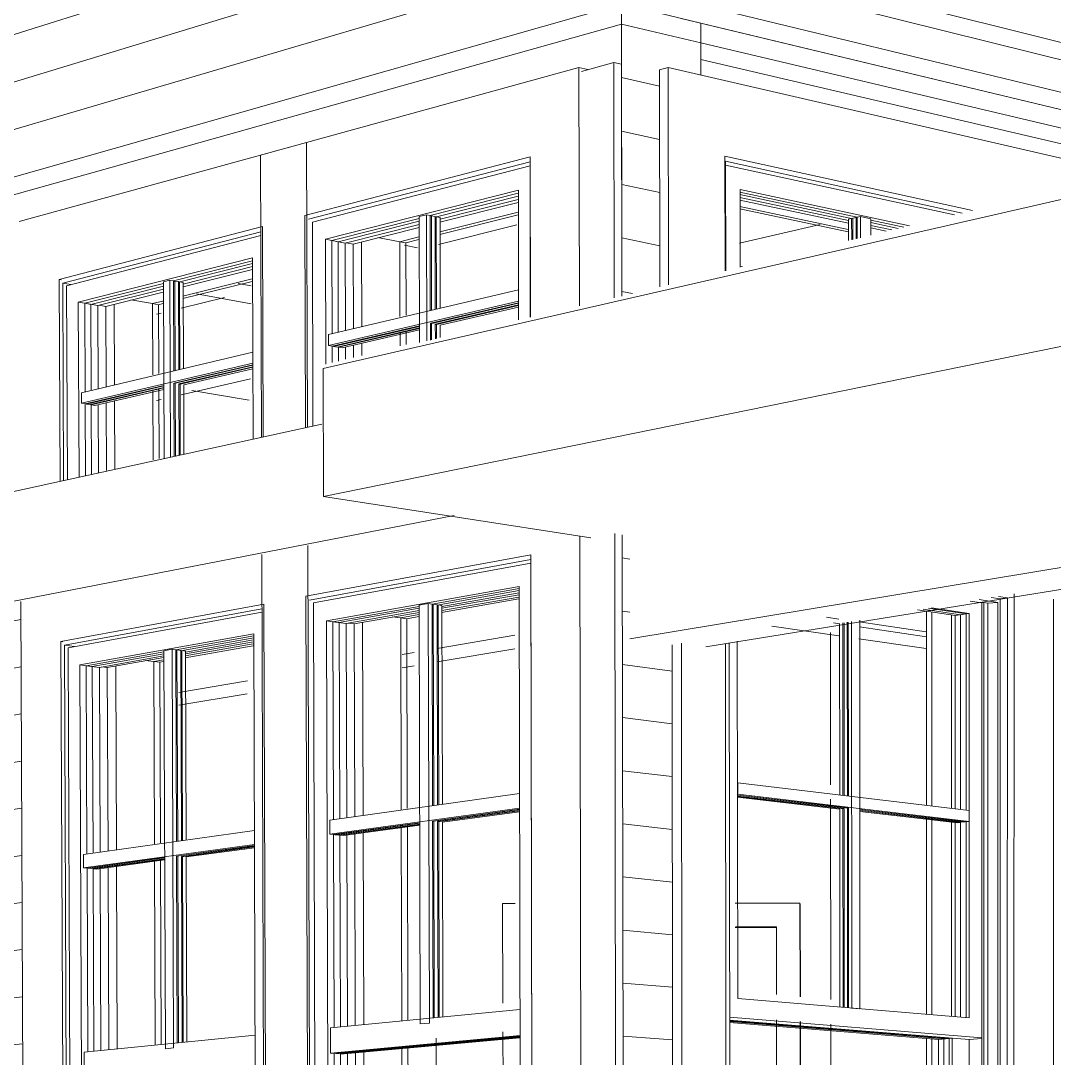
# Model space of a CAD drawing. Header units: inches. Extents: x 490.8 to 498.2, y -67.1 to -6.9.
# Drawn here: x 494.4896 to 494.7023, y -56.0847 to -55.8712 of the extents above; entities that cross this region are included whole.
import ezdxf

# ---------------------------------------------------------------- set-up
doc = ezdxf.new("R2010")
doc.units = ezdxf.units.IN
doc.header["$MEASUREMENT"] = 0
for name, color, linetype, lineweight in [('A-DOOR', 31, 'Continuous', 13), ('A-DOOR-FRAM', 31, 'Continuous', 9), ('A-GLAZ', 151, 'Continuous', 13), ('A-PART', 2, 'Continuous', 9), ('A-ROOF', 132, 'Continuous', 13), ('A-WALL', 113, 'Continuous', 13), ('A-WALL-PATT', 111, 'Continuous', 13), ('I-WALL', 2, 'Continuous', 13), ('Q-CASE', 31, 'Continuous', 9)]:
    doc.layers.add(name, color=color, linetype=linetype, lineweight=lineweight)

# ---------------------------------------------------------------- blocks, each defined once
blk = doc.blocks.new('FP_45-Back Patio1')
at = {"layer": 'A-WALL-PATT', "lineweight": 9}
for p, q in [((64.3387, -55.93788), (64.57382, -55.87186)), ((64.33924, -56.01556), (64.45017, -55.9944)), ((64.3393, -56.02417), (64.45022, -56.00413)), ((64.33936, -56.03278), (64.45026, -56.01385)), ((64.33942, -56.04139), (64.4503, -56.02356)), ((64.33948, -56.04999), (64.45035, -56.03327)), ((64.33954, -56.05859), (64.45039, -56.04298)), ((64.3396, -56.06719), (64.45043, -56.05268)), ((64.33966, -56.07578), (64.45047, -56.06238)), ((64.33972, -56.08437), (64.45052, -56.07207)), ((64.33978, -56.09296), (64.45056, -56.08176))]:
    blk.add_line(p, q, dxfattribs=at)
blk = doc.blocks.new('FP_46-Back Patio1')
at = {"layer": 'A-WALL-PATT', "lineweight": 9}
for p, q in [((64.57382, -55.87186), (64.59016, -55.87573)), ((64.57384, -55.88287), (64.58168, -55.88466)), ((64.57386, -55.89388), (64.58169, -55.89561)), ((64.57388, -55.90489), (64.58171, -55.90654)), ((64.57389, -55.91588), (64.58172, -55.91747)), ((64.57391, -55.92688), (64.57609, -55.9273)), ((64.57399, -55.98175), (64.57554, -55.98199)), ((64.57401, -55.99271), (64.57556, -55.99294)), ((64.57403, -56.00367), (64.58426, -56.00505)), ((64.57405, -56.01461), (64.58427, -56.01591)), ((64.57406, -56.02556), (64.58429, -56.02677)), ((64.57408, -56.03649), (64.5843, -56.03762)), ((64.5741, -56.04742), (64.58431, -56.04847)), ((64.57411, -56.05835), (64.58433, -56.05931)), ((64.57413, -56.06927), (64.58434, -56.07014)), ((64.57415, -56.08019), (64.58436, -56.08097)), ((64.57417, -56.0911), (64.58437, -56.09179)), ((64.57418, -56.102), (64.58439, -56.10261)), ((64.5742, -56.1129), (64.5844, -56.11343)), ((64.57422, -56.12379), (64.58441, -56.12423)), ((64.57423, -56.13468), (64.58443, -56.13504)), ((64.57425, -56.14556), (64.58444, -56.14583)), ((64.57427, -56.15644), (64.58446, -56.15662))]:
    blk.add_line(p, q, dxfattribs=at)
blk = doc.blocks.new('FP_47-Back Patio1')
at = {"layer": 'A-WALL-PATT', "lineweight": 9}
for p, q in [((64.33869, -55.90862), (64.57377, -55.83465)), ((64.33875, -55.91728), (64.57378, -55.84568)), ((64.33862, -55.92599), (64.5738, -55.85671)), ((64.33868, -55.93464), (64.57382, -55.86773))]:
    blk.add_line(p, q, dxfattribs=at)
blk = doc.blocks.new('FP_49-Back Patio1')
at = {"layer": 'A-WALL-PATT', "lineweight": 9}
blk.add_line((64.59016, -55.87573), (64.69032, -55.89943), dxfattribs=at)
blk = doc.blocks.new('FP_50-Back Patio1')
at = {"layer": 'A-WALL-PATT', "lineweight": 9}
for p, q in [((64.5861, -55.85976), (64.71834, -55.8926)), ((64.58611, -55.87068), (64.69809, -55.89754))]:
    blk.add_line(p, q, dxfattribs=at)
blk = doc.blocks.new('FP_52-Back Patio1')
at = {"layer": 'A-PART'}
for p, q in [((64.57483, -55.85318), (64.72514, -55.89094)), ((64.57485, -55.86419), (64.70513, -55.89582))]:
    blk.add_line(p, q, dxfattribs=at)
blk = doc.blocks.new('FP_53-Back Patio1')
at = {"layer": 'A-PART'}
blk.add_line((64.59017, -55.87913), (64.68376, -55.90103), dxfattribs=at)

msp = doc.modelspace()

# ---------------------------------------------------------------- linework, layer by layer
at = {"layer": 'A-DOOR', "lineweight": 9}
msp.add_line((494.64517, -56.05784), (494.63668, -56.05785), dxfattribs=at)
at = {"layer": 'A-DOOR-FRAM'}
for p, q in [((494.59135, -56.0529), (494.58879, -56.05291)), ((494.58879, -56.05291), (494.58883, -56.07342)), ((494.65, -56.05281), (494.63668, -56.05283)), ((494.65001, -56.07207), (494.65, -56.05281)), ((494.65, -56.05281), (494.65006, -56.05298)), ((494.65006, -56.05298), (494.65008, -56.07207)), ((494.65006, -56.05298), (494.65008, -56.07207)), ((494.63669, -56.05769), (494.64517, -56.05767)), ((494.64517, -56.05767), (494.64518, -56.07165)), ((494.64517, -56.05784), (494.63668, -56.05785)), ((494.64518, -56.0768), (494.64524, -56.15008)), ((494.65007, -56.14995), (494.65001, -56.0772)), ((494.65008, -56.0772), (494.65013, -56.14995)), ((494.65008, -56.0772), (494.65013, -56.14995)), ((494.58885, -56.07932), (494.58895, -56.12673))]:
    msp.add_line(p, q, dxfattribs=at)
at = {"layer": 'A-GLAZ', "lineweight": 9}
for p, q in [((494.6045, -55.88079), (494.53894, -55.89881)), ((494.6045, -55.88079), (494.60634, -55.88121)), ((494.60459, -55.92987), (494.6045, -55.88079)), ((494.62109, -55.88124), (494.62289, -55.88076)), ((494.70428, -55.8996), (494.62289, -55.88076)), ((494.62289, -55.88076), (494.62295, -55.92551)), ((494.54842, -55.89621), (494.48925, -55.91247)), ((494.5486, -55.95485), (494.54842, -55.89621)), ((494.53894, -55.89881), (494.53913, -55.95691)), ((494.54806, -55.91125), (494.59444, -55.89917)), ((494.59444, -55.89917), (494.5945, -55.93219)), ((494.63458, -55.92267), (494.63455, -55.89907)), ((494.63455, -55.89907), (494.68551, -55.91025)), ((494.54883, -55.91204), (494.59442, -55.90021)), ((494.59442, -55.90102), (494.54962, -55.91261)), ((494.59442, -55.90021), (494.59448, -55.93219)), ((494.63471, -55.92263), (494.63469, -55.9001)), ((494.63469, -55.9001), (494.6834, -55.91075)), ((494.68179, -55.91114), (494.63469, -55.90087)), ((494.5523, -55.91615), (494.59202, -55.90604)), ((494.59202, -55.90604), (494.59207, -55.93273)), ((494.63767, -55.9219), (494.63766, -55.90591)), ((494.63766, -55.90591), (494.67254, -55.9134)), ((494.59201, -55.90666), (494.57385, -55.91127)), ((494.59201, -55.90666), (494.57385, -55.91127)), ((494.57385, -55.91127), (494.59201, -55.90666)), ((494.57488, -55.91159), (494.59201, -55.90725)), ((494.592, -55.90793), (494.5759, -55.912)), ((494.66176, -55.91161), (494.63765, -55.90645)), ((494.66176, -55.91161), (494.63765, -55.90645)), ((494.63765, -55.90645), (494.66176, -55.91161)), ((494.63765, -55.90696), (494.66086, -55.91193)), ((494.65996, -55.91231), (494.63765, -55.90756)), ((494.65996, -55.91283), (494.63765, -55.90808)), ((494.592, -55.90858), (494.57589, -55.91264)), ((494.65995, -55.91411), (494.63763, -55.90938)), ((494.63763, -55.90938), (494.65995, -55.91411)), ((494.65995, -55.9146), (494.63763, -55.90988)), ((494.5482, -55.95493), (494.54806, -55.91125)), ((494.57162, -55.91184), (494.55363, -55.91641)), ((494.57162, -55.91184), (494.55363, -55.91641)), ((494.55363, -55.91641), (494.57162, -55.91184)), ((494.55491, -55.91665), (494.57162, -55.91242)), ((494.59196, -55.91055), (494.57584, -55.91459)), ((494.57584, -55.91459), (494.59196, -55.91055)), ((494.59195, -55.91112), (494.57584, -55.91515)), ((494.67136, -55.91367), (494.66459, -55.91222)), ((494.67136, -55.91367), (494.66459, -55.91222)), ((494.66459, -55.91222), (494.67136, -55.91367)), ((494.49752, -55.92441), (494.53938, -55.91351)), ((494.49825, -55.92516), (494.53899, -55.91459)), ((494.53938, -55.91351), (494.53952, -55.95682)), ((494.54962, -55.91261), (494.54974, -55.95458)), ((494.57161, -55.91309), (494.55638, -55.91694)), ((494.5716, -55.91372), (494.55801, -55.91715)), ((494.66894, -55.91423), (494.66458, -55.9133)), ((494.66777, -55.91449), (494.66458, -55.91381)), ((494.66459, -55.91272), (494.67023, -55.91393)), ((494.53899, -55.91536), (494.49901, -55.9257)), ((494.55237, -55.94185), (494.5523, -55.91615)), ((494.55363, -55.91641), (494.5523, -55.91615)), ((494.55363, -55.91641), (494.55369, -55.93556)), ((494.55491, -55.91665), (494.55363, -55.91641)), ((494.55363, -55.91641), (494.55369, -55.93556)), ((494.55369, -55.93556), (494.55363, -55.91641)), ((494.55363, -55.91641), (494.55638, -55.91694)), ((494.55496, -55.93524), (494.55491, -55.91665)), ((494.55973, -55.91669), (494.55978, -55.93403)), ((494.56311, -55.91577), (494.56761, -55.91665)), ((494.57156, -55.91566), (494.56761, -55.91665)), ((494.56761, -55.91665), (494.57156, -55.91566)), ((494.56761, -55.91665), (494.56765, -55.93205)), ((494.56765, -55.93205), (494.56761, -55.91665)), ((494.56761, -55.91665), (494.56886, -55.91689)), ((494.57155, -55.91622), (494.56886, -55.91689)), ((494.66468, -55.91511), (494.66458, -55.91509)), ((494.66458, -55.91509), (494.66468, -55.91511)), ((494.55638, -55.91694), (494.55643, -55.93488)), ((494.55801, -55.91715), (494.55659, -55.91688)), ((494.55801, -55.91715), (494.55806, -55.93447)), ((494.56886, -55.91689), (494.5689, -55.93174)), ((494.50144, -55.9291), (494.5373, -55.91997)), ((494.53729, -55.92056), (494.52103, -55.92469)), ((494.53729, -55.92056), (494.52103, -55.92469)), ((494.52103, -55.92469), (494.53729, -55.92056)), ((494.5373, -55.91997), (494.53742, -55.95727)), ((494.52204, -55.92499), (494.53728, -55.92112)), ((494.53727, -55.92238), (494.52304, -55.92597)), ((494.53728, -55.92177), (494.52305, -55.92537)), ((494.4977, -55.96595), (494.49752, -55.92441)), ((494.4979, -55.92448), (494.49752, -55.92441)), ((494.49842, -55.96579), (494.49825, -55.92516)), ((494.49825, -55.92516), (494.49989, -55.92546)), ((494.51895, -55.92522), (494.50276, -55.92933)), ((494.51895, -55.92522), (494.50276, -55.92933)), ((494.50276, -55.92933), (494.51895, -55.92522)), ((494.5372, -55.92481), (494.52296, -55.92836)), ((494.5372, -55.92427), (494.52297, -55.92783)), ((494.52297, -55.92783), (494.5372, -55.92427)), ((494.49901, -55.9257), (494.49918, -55.96561)), ((494.50402, -55.92955), (494.51894, -55.92577)), ((494.51894, -55.92641), (494.50547, -55.92981)), ((494.51892, -55.92701), (494.50711, -55.92999)), ((494.50159, -55.96508), (494.50144, -55.9291)), ((494.50276, -55.92933), (494.50144, -55.9291)), ((494.50276, -55.92933), (494.50283, -55.94754)), ((494.50402, -55.92955), (494.50276, -55.92933)), ((494.50276, -55.92933), (494.50283, -55.94754)), ((494.50283, -55.94754), (494.50276, -55.92933)), ((494.50276, -55.92933), (494.50547, -55.92981)), ((494.50409, -55.94723), (494.50402, -55.92955)), ((494.50883, -55.92953), (494.5089, -55.94602)), ((494.51226, -55.9286), (494.51671, -55.9294)), ((494.51886, -55.92886), (494.51671, -55.9294)), ((494.51671, -55.9294), (494.51886, -55.92886)), ((494.51671, -55.9294), (494.51676, -55.94405)), ((494.51676, -55.94405), (494.51671, -55.9294)), ((494.51671, -55.9294), (494.51794, -55.92962)), ((494.51885, -55.92939), (494.51794, -55.92962)), ((494.50547, -55.92981), (494.50554, -55.94687)), ((494.50711, -55.92999), (494.50571, -55.92974)), ((494.50711, -55.92999), (494.50718, -55.94646)), ((494.51794, -55.92962), (494.51799, -55.94375)), ((494.56766, -55.93557), (494.56767, -55.93811)), ((494.56767, -55.93811), (494.56766, -55.93557)), ((494.56891, -55.93526), (494.56891, -55.9378)), ((494.55807, -55.93794), (494.55808, -55.94046)), ((494.55979, -55.93752), (494.5598, -55.94004)), ((494.5537, -55.93816), (494.55371, -55.94153)), ((494.5537, -55.93816), (494.55371, -55.94153)), ((494.55371, -55.94153), (494.5537, -55.93816)), ((494.55498, -55.94122), (494.55497, -55.93828)), ((494.55644, -55.93835), (494.55645, -55.94086)), ((494.51678, -55.9474), (494.51683, -55.96155)), ((494.51683, -55.96155), (494.51678, -55.9474)), ((494.518, -55.94709), (494.51806, -55.96127)), ((494.50284, -55.95002), (494.5029, -55.96478)), ((494.50284, -55.95002), (494.5029, -55.96478)), ((494.5029, -55.96478), (494.50284, -55.95002)), ((494.50416, -55.96449), (494.5041, -55.95012)), ((494.50555, -55.95017), (494.50561, -55.96416)), ((494.50719, -55.94976), (494.50725, -55.96378)), ((494.50891, -55.94934), (494.50897, -55.96338)), ((494.60467, -55.97725), (494.605, -56.16717)), ((494.54867, -55.97921), (494.54924, -56.16784)), ((494.53982, -56.16795), (494.53921, -55.98105)), ((494.5483, -55.98964), (494.5946, -55.9811)), ((494.54906, -55.99043), (494.59458, -55.98208)), ((494.59458, -55.98279), (494.54985, -55.99098)), ((494.59458, -55.98208), (494.59495, -56.16727)), ((494.5946, -55.9811), (494.59497, -56.16727)), ((494.55253, -55.9947), (494.59218, -55.98761)), ((494.59219, -55.98804), (494.57426, -55.99124)), ((494.59219, -55.98804), (494.57426, -55.99124)), ((494.57426, -55.99124), (494.59219, -55.98804)), ((494.57528, -55.99147), (494.59217, -55.98846)), ((494.59216, -55.98931), (494.57629, -55.99212)), ((494.59217, -55.98894), (494.5763, -55.99176)), ((494.59218, -55.98761), (494.59255, -56.16731)), ((494.69407, -55.98912), (494.69402, -56.16794)), ((494.49038, -56.16855), (494.48959, -55.9907)), ((494.49784, -55.99895), (494.53963, -55.99124)), ((494.53963, -55.99124), (494.54021, -56.16795)), ((494.54885, -56.16784), (494.5483, -55.98964)), ((494.54985, -55.99098), (494.55039, -56.16782)), ((494.59211, -55.99019), (494.57623, -55.99299)), ((494.59212, -55.98979), (494.57624, -55.99259)), ((494.57624, -55.99259), (494.59212, -55.98979)), ((494.70222, -55.99021), (494.70213, -56.16802)), ((494.49856, -55.99971), (494.53924, -55.99224)), ((494.53924, -55.99292), (494.49932, -56.00022)), ((494.57162, -55.99171), (494.55386, -55.99488)), ((494.57162, -55.99171), (494.55386, -55.99488)), ((494.55386, -55.99488), (494.57162, -55.99171)), ((494.55514, -55.99506), (494.57161, -55.99212)), ((494.57161, -55.99259), (494.5566, -55.99526)), ((494.5716, -55.99295), (494.55823, -55.99532)), ((494.57154, -55.99342), (494.56782, -55.99408)), ((494.56782, -55.99408), (494.57154, -55.99342)), ((494.68195, -55.99363), (494.67421, -55.99246)), ((494.67533, -55.99228), (494.68307, -55.99346)), ((494.67602, -56.03256), (494.67602, -55.99263)), ((494.68419, -55.99328), (494.67645, -55.9921)), ((494.67645, -55.9921), (494.68419, -55.99328)), ((494.67712, -56.0327), (494.67711, -55.99281)), ((494.67711, -55.99281), (494.67712, -56.0327)), ((494.68195, -55.99363), (494.68419, -55.99328)), ((494.68195, -56.03335), (494.68195, -55.99363)), ((494.68419, -55.99328), (494.68307, -55.99346)), ((494.68307, -55.99346), (494.68307, -56.03349)), ((494.68419, -56.03363), (494.68419, -55.99328)), ((494.68419, -55.99328), (494.68419, -56.03363)), ((494.55304, -56.16779), (494.55253, -55.9947)), ((494.55386, -55.99488), (494.55253, -55.9947)), ((494.55386, -55.99488), (494.55398, -56.0356)), ((494.55514, -55.99506), (494.55386, -55.99488)), ((494.55386, -55.99488), (494.55398, -56.0356)), ((494.55398, -56.0356), (494.55386, -55.99488)), ((494.55386, -55.99488), (494.5566, -55.99526)), ((494.55525, -56.03541), (494.55514, -55.99506)), ((494.5566, -55.99526), (494.55672, -56.03519)), ((494.55823, -55.99532), (494.55707, -55.99516)), ((494.55823, -55.99532), (494.55834, -56.03495)), ((494.55995, -55.99499), (494.56006, -56.03469)), ((494.56604, -55.99384), (494.56782, -55.99408)), ((494.56782, -55.99408), (494.56792, -56.03352)), ((494.56792, -56.03352), (494.56782, -55.99408)), ((494.56782, -55.99408), (494.56906, -55.99426)), ((494.57154, -55.99382), (494.56906, -55.99426)), ((494.56906, -55.99426), (494.56916, -56.03334)), ((494.50175, -56.00378), (494.53755, -55.99738)), ((494.53755, -55.99779), (494.5215, -56.00066)), ((494.53755, -55.99779), (494.5215, -56.00066)), ((494.5215, -56.00066), (494.53755, -55.99779)), ((494.53755, -55.99738), (494.53812, -56.16797)), ((494.49855, -56.16845), (494.49784, -55.99895)), ((494.49822, -55.999), (494.49784, -55.99895)), ((494.49927, -56.16844), (494.49856, -55.99971)), ((494.49856, -55.99971), (494.50062, -55.99997)), ((494.52251, -56.00087), (494.53754, -55.99819)), ((494.53745, -55.99984), (494.52342, -56.00231)), ((494.53745, -55.99945), (494.52343, -56.00193)), ((494.52343, -56.00193), (494.53745, -55.99945)), ((494.53752, -55.99899), (494.5235, -56.00148)), ((494.53753, -55.99864), (494.52351, -56.00113)), ((494.62579, -56.16725), (494.62558, -55.99931)), ((494.63483, -56.16734), (494.63465, -55.99933)), ((494.49932, -56.00022), (494.50003, -56.16843)), ((494.51905, -56.0011), (494.50306, -56.00395)), ((494.51905, -56.0011), (494.50306, -56.00395)), ((494.50306, -56.00395), (494.51905, -56.0011)), ((494.50432, -56.00411), (494.51904, -56.00149)), ((494.51903, -56.00193), (494.50577, -56.00429)), ((494.50243, -56.1684), (494.50175, -56.00378)), ((494.50306, -56.00395), (494.50175, -56.00378)), ((494.50306, -56.00395), (494.50322, -56.04267)), ((494.50432, -56.00411), (494.50306, -56.00395)), ((494.50306, -56.00395), (494.50322, -56.04267)), ((494.50322, -56.04267), (494.50306, -56.00395)), ((494.50306, -56.00395), (494.50577, -56.00429)), ((494.50448, -56.04248), (494.50432, -56.00411)), ((494.50577, -56.00429), (494.50592, -56.04227)), ((494.50741, -56.00433), (494.50627, -56.00419)), ((494.51902, -56.00227), (494.50741, -56.00433)), ((494.50741, -56.00433), (494.50756, -56.04202)), ((494.50913, -56.00401), (494.50928, -56.04177)), ((494.51523, -56.00285), (494.51699, -56.00307)), ((494.51894, -56.00273), (494.51699, -56.00307)), ((494.51699, -56.00307), (494.51894, -56.00273)), ((494.51699, -56.00307), (494.51713, -56.0406)), ((494.51713, -56.0406), (494.51699, -56.00307)), ((494.51699, -56.00307), (494.51822, -56.00323)), ((494.51894, -56.0031), (494.51822, -56.00323)), ((494.51822, -56.00323), (494.51835, -56.04042)), ((494.67603, -56.07563), (494.67602, -56.03545)), ((494.67712, -56.07573), (494.67712, -56.03559)), ((494.67712, -56.03559), (494.67712, -56.07573)), ((494.68195, -56.07619), (494.68195, -56.03622)), ((494.68307, -56.03614), (494.68307, -56.0763)), ((494.68419, -56.0764), (494.68419, -56.03606)), ((494.68419, -56.03606), (494.68419, -56.0764)), ((494.56007, -56.03832), (494.56018, -56.07778)), ((494.56793, -56.03718), (494.56803, -56.07695)), ((494.56803, -56.07695), (494.56793, -56.03718)), ((494.56917, -56.037), (494.56927, -56.07682)), ((494.55399, -56.0387), (494.55411, -56.07842)), ((494.55399, -56.0387), (494.55411, -56.07842)), ((494.55411, -56.07842), (494.55399, -56.0387)), ((494.55538, -56.07829), (494.55526, -56.03877)), ((494.55673, -56.03881), (494.55684, -56.07814)), ((494.55835, -56.03857), (494.55846, -56.07796)), ((494.51714, -56.04408), (494.51728, -56.08193)), ((494.51728, -56.08193), (494.51714, -56.04408)), ((494.51837, -56.0439), (494.51851, -56.08181)), ((494.50323, -56.04562), (494.50339, -56.0834)), ((494.50323, -56.04562), (494.50339, -56.0834)), ((494.50339, -56.0834), (494.50323, -56.04562)), ((494.50464, -56.08326), (494.50449, -56.04568)), ((494.50594, -56.04571), (494.50609, -56.08311)), ((494.50757, -56.04547), (494.50772, -56.08294)), ((494.50929, -56.04522), (494.50944, -56.08276)), ((494.6355, -56.07691), (494.68134, -56.08061)), ((494.6355, -56.07701), (494.68073, -56.08066)), ((494.68073, -56.08066), (494.6355, -56.07701)), ((494.68073, -56.08066), (494.6355, -56.07701)), ((494.6355, -56.0772), (494.67961, -56.08075)), ((494.6785, -56.08085), (494.6355, -56.07739)), ((494.67604, -56.16321), (494.67603, -56.08061)), ((494.67713, -56.16322), (494.67712, -56.0807)), ((494.67712, -56.0807), (494.67713, -56.16322)), ((494.68073, -56.08066), (494.6785, -56.08085)), ((494.67851, -56.16326), (494.6785, -56.08085)), ((494.68073, -56.08066), (494.67961, -56.08075)), ((494.67961, -56.08075), (494.67962, -56.16327)), ((494.68134, -56.08061), (494.68073, -56.08066)), ((494.68073, -56.08066), (494.68073, -56.16329)), ((494.68073, -56.16329), (494.68073, -56.08066)), ((494.68073, -56.16329), (494.68073, -56.08066)), ((494.68134, -56.08061), (494.68134, -56.1633)), ((494.68482, -56.16783), (494.68482, -56.08089)), ((494.56805, -56.08267), (494.56827, -56.16757)), ((494.56827, -56.16757), (494.56805, -56.08267)), ((494.56929, -56.08255), (494.56951, -56.16755)), ((494.55412, -56.08372), (494.55437, -56.16777)), ((494.55412, -56.08372), (494.55437, -56.16777)), ((494.55437, -56.16777), (494.55412, -56.08372)), ((494.55564, -56.16775), (494.55539, -56.08381)), ((494.55686, -56.08379), (494.5571, -56.16773)), ((494.55848, -56.08363), (494.55872, -56.16771)), ((494.5602, -56.08346), (494.56043, -56.16768))]:
    msp.add_line(p, q, dxfattribs=at)
at = {"layer": 'A-GLAZ'}
for p, q in [((494.57308, -55.91112), (494.57163, -55.91149)), ((494.57163, -55.91149), (494.57169, -55.93741)), ((494.57315, -55.93707), (494.57308, -55.91112)), ((494.57308, -55.91112), (494.57385, -55.91127)), ((494.57385, -55.91127), (494.5739, -55.9308)), ((494.57411, -55.91132), (494.57385, -55.91139)), ((494.57416, -55.93074), (494.57411, -55.91132)), ((494.57411, -55.91132), (494.57488, -55.91148)), ((494.57488, -55.91148), (494.57492, -55.93054)), ((494.57513, -55.91153), (494.57488, -55.91159)), ((494.57518, -55.93048), (494.57513, -55.91153)), ((494.57513, -55.91153), (494.5759, -55.91168)), ((494.5759, -55.91168), (494.57595, -55.93029)), ((494.65996, -55.91203), (494.66063, -55.91188)), ((494.65996, -55.91643), (494.65996, -55.91203)), ((494.66086, -55.91192), (494.66063, -55.91188)), ((494.66063, -55.91188), (494.66064, -55.91627)), ((494.66086, -55.91182), (494.66153, -55.91167)), ((494.66086, -55.91622), (494.66086, -55.91182)), ((494.66176, -55.91171), (494.66153, -55.91167)), ((494.66153, -55.91167), (494.66154, -55.91606)), ((494.66176, -55.91161), (494.66244, -55.91145)), ((494.66176, -55.91601), (494.66176, -55.91161)), ((494.66459, -55.91192), (494.66244, -55.91145)), ((494.66244, -55.91145), (494.66244, -55.91586)), ((494.66459, -55.91533), (494.66459, -55.91192)), ((494.63819, -55.92177), (494.63767, -55.92166)), ((494.52027, -55.92455), (494.51896, -55.92488)), ((494.51896, -55.92488), (494.51909, -55.96126)), ((494.5204, -55.96097), (494.52027, -55.92455)), ((494.52027, -55.92455), (494.52103, -55.92469)), ((494.52103, -55.92469), (494.5211, -55.94324)), ((494.52128, -55.92474), (494.52103, -55.9248)), ((494.52135, -55.94318), (494.52128, -55.92474)), ((494.52128, -55.92474), (494.52204, -55.92487)), ((494.52204, -55.92487), (494.52211, -55.94299)), ((494.52229, -55.92492), (494.52204, -55.92499)), ((494.52236, -55.94293), (494.52229, -55.92492)), ((494.52229, -55.92492), (494.52305, -55.92506)), ((494.52305, -55.92506), (494.52312, -55.94274)), ((494.59206, -55.92653), (494.55292, -55.93575)), ((494.55293, -55.93803), (494.59206, -55.92889)), ((494.59206, -55.92922), (494.57391, -55.93345)), ((494.57391, -55.93356), (494.59206, -55.92933)), ((494.59206, -55.92966), (494.57493, -55.93364)), ((494.57493, -55.93375), (494.59205, -55.92976)), ((494.59205, -55.93009), (494.57595, -55.93383)), ((494.57391, -55.93345), (494.57391, -55.93689)), ((494.57417, -55.93682), (494.57416, -55.93339)), ((494.57493, -55.93364), (494.57494, -55.93664)), ((494.57519, -55.93657), (494.57519, -55.93358)), ((494.57595, -55.93383), (494.57596, -55.93639)), ((494.55292, -55.93575), (494.55293, -55.93803)), ((494.57168, -55.93397), (494.5537, -55.93816)), ((494.55395, -55.93821), (494.57168, -55.93408)), ((494.57168, -55.9344), (494.55472, -55.93834)), ((494.55497, -55.93839), (494.57167, -55.9345)), ((494.57167, -55.93482), (494.55573, -55.93852)), ((494.5537, -55.93816), (494.55293, -55.93803)), ((494.55395, -55.9381), (494.55395, -55.93821)), ((494.53736, -55.93942), (494.50208, -55.94773)), ((494.55472, -55.93834), (494.55395, -55.93821)), ((494.55497, -55.93828), (494.55497, -55.93839)), ((494.55573, -55.93852), (494.55497, -55.93839)), ((494.50209, -55.94989), (494.53736, -55.94166)), ((494.53736, -55.94197), (494.52111, -55.94576)), ((494.52111, -55.94586), (494.53736, -55.94207)), ((494.53736, -55.94238), (494.52212, -55.94593)), ((494.52212, -55.94603), (494.53735, -55.94249)), ((494.53735, -55.94279), (494.52313, -55.9461)), ((494.51903, -55.94624), (494.50284, -55.95002)), ((494.5031, -55.95006), (494.51903, -55.94634)), ((494.51902, -55.94665), (494.50385, -55.95018)), ((494.52111, -55.94576), (494.52116, -55.9608)), ((494.52142, -55.96074), (494.52136, -55.9457)), ((494.52212, -55.94593), (494.52217, -55.96057)), ((494.52242, -55.96051), (494.52237, -55.94587)), ((494.52313, -55.9461), (494.52318, -55.96033)), ((494.50208, -55.94773), (494.50209, -55.94989)), ((494.5041, -55.95022), (494.51902, -55.94675)), ((494.51902, -55.94705), (494.50485, -55.95034)), ((494.50284, -55.95002), (494.50209, -55.94989)), ((494.50309, -55.94995), (494.5031, -55.95006)), ((494.50385, -55.95018), (494.5031, -55.95006)), ((494.5041, -55.95012), (494.5041, -55.95022)), ((494.50485, -55.95034), (494.5041, -55.95022)), ((494.57349, -55.99114), (494.57162, -55.99147)), ((494.57162, -55.99147), (494.57184, -56.07767)), ((494.5737, -56.07749), (494.57349, -55.99114)), ((494.57349, -55.99114), (494.57426, -55.99124)), ((494.57426, -55.99124), (494.57436, -56.03276)), ((494.57451, -55.99128), (494.57426, -55.99133)), ((494.57461, -56.03272), (494.57451, -55.99128)), ((494.57451, -55.99128), (494.57528, -55.99139)), ((494.57528, -55.99139), (494.57538, -56.03261)), ((494.57554, -55.99142), (494.57528, -55.99147)), ((494.57564, -56.03257), (494.57554, -55.99142)), ((494.57554, -55.99142), (494.5763, -55.99153)), ((494.5763, -55.99153), (494.5764, -56.03246)), ((494.68745, -55.991), (494.68504, -55.99063)), ((494.6869, -55.99033), (494.69074, -55.99092)), ((494.68742, -56.16787), (494.68745, -55.991)), ((494.68784, -55.99094), (494.68745, -55.991)), ((494.68781, -56.16787), (494.68784, -55.99094)), ((494.6887, -55.99107), (494.68784, -55.99094)), ((494.68867, -56.16788), (494.6887, -55.99107)), ((494.69074, -55.99092), (494.6887, -55.99107)), ((494.69124, -55.9902), (494.68937, -55.98991)), ((494.6907, -56.1679), (494.69074, -55.99092)), ((494.69084, -55.98967), (494.69271, -55.98996)), ((494.6912, -56.16791), (494.69124, -55.9902)), ((494.69271, -55.98996), (494.69124, -55.9902)), ((494.69266, -56.16793), (494.69271, -55.98996)), ((494.68419, -55.99328), (494.67645, -55.9921)), ((494.67707, -55.992), (494.68481, -55.99318)), ((494.68122, -56.03323), (494.68122, -55.99348)), ((494.68419, -55.99328), (494.68481, -55.99318)), ((494.68419, -56.03363), (494.68419, -55.99328)), ((494.68481, -55.99318), (494.68481, -56.03371)), ((494.65818, -56.03052), (494.65816, -55.99523)), ((494.65883, -55.99512), (494.65885, -56.03061)), ((494.65908, -56.03064), (494.65906, -55.99508)), ((494.65973, -55.99497), (494.65975, -56.03072)), ((494.65997, -56.03075), (494.65995, -55.99494)), ((494.66062, -55.99483), (494.66066, -56.07441)), ((494.66233, -56.07455), (494.66229, -55.99454)), ((494.63561, -56.16735), (494.63543, -55.99919)), ((494.63717, -56.07244), (494.6371, -55.99887)), ((494.52074, -56.00056), (494.51905, -56.00086)), ((494.51905, -56.00086), (494.51936, -56.08277)), ((494.52104, -56.08261), (494.52074, -56.00056)), ((494.52074, -56.00056), (494.5215, -56.00066)), ((494.5215, -56.00066), (494.52164, -56.0401)), ((494.52175, -56.00069), (494.5215, -56.00074)), ((494.52189, -56.04007), (494.52175, -56.00069)), ((494.52175, -56.00069), (494.52251, -56.00079)), ((494.52251, -56.00079), (494.52265, -56.03995)), ((494.52276, -56.00082), (494.52251, -56.00087)), ((494.5229, -56.03992), (494.52276, -56.00082)), ((494.52276, -56.00082), (494.52352, -56.00092)), ((494.52352, -56.00092), (494.52366, -56.0398)), ((494.63713, -56.02805), (494.63719, -56.02805)), ((494.68486, -56.03372), (494.63719, -56.02805)), ((494.63719, -56.02805), (494.63719, -56.03039)), ((494.59227, -56.03027), (494.55322, -56.03571)), ((494.63713, -56.0304), (494.63719, -56.03039)), ((494.65997, -56.03322), (494.63713, -56.03055)), ((494.63713, -56.0306), (494.65997, -56.03328)), ((494.65908, -56.03334), (494.63713, -56.03077)), ((494.63713, -56.03083), (494.65908, -56.03339)), ((494.65818, -56.03345), (494.63713, -56.03099)), ((494.63719, -56.03039), (494.68486, -56.03598)), ((494.55323, -56.03862), (494.59227, -56.03329)), ((494.59227, -56.03348), (494.57437, -56.03592)), ((494.57464, -56.03595), (494.59227, -56.03355)), ((494.59227, -56.03374), (494.57539, -56.03603)), ((494.57539, -56.0361), (494.59227, -56.0338)), ((494.59226, -56.03399), (494.57641, -56.03614)), ((494.6582, -56.07419), (494.65818, -56.03345)), ((494.65885, -56.03331), (494.65887, -56.07425)), ((494.6591, -56.07427), (494.65908, -56.03334)), ((494.65975, -56.0332), (494.65977, -56.07434)), ((494.65999, -56.07436), (494.65997, -56.03322)), ((494.68419, -56.03606), (494.66231, -56.0335)), ((494.66231, -56.03355), (494.68397, -56.03609)), ((494.68329, -56.03617), (494.66231, -56.03372)), ((494.66231, -56.03377), (494.68307, -56.0362)), ((494.6824, -56.03628), (494.66231, -56.03393)), ((494.68486, -56.03598), (494.68486, -56.03372)), ((494.55322, -56.03571), (494.55323, -56.03862)), ((494.57173, -56.03628), (494.55399, -56.0387)), ((494.55424, -56.03873), (494.57173, -56.03634)), ((494.57437, -56.03592), (494.57447, -56.07643)), ((494.57437, -56.03599), (494.57462, -56.03595)), ((494.57472, -56.0764), (494.57462, -56.03589)), ((494.57539, -56.03603), (494.57549, -56.07632)), ((494.57574, -56.07629), (494.57564, -56.036)), ((494.57641, -56.03614), (494.57651, -56.07621)), ((494.68122, -56.07611), (494.68122, -56.0361)), ((494.68307, -56.0362), (494.6824, -56.03628)), ((494.68307, -56.0362), (494.68307, -56.03614)), ((494.68397, -56.03609), (494.68329, -56.03617)), ((494.68397, -56.03609), (494.68397, -56.03603)), ((494.68486, -56.03598), (494.68419, -56.03606)), ((494.68419, -56.0764), (494.68419, -56.03606)), ((494.68481, -56.03597), (494.6848, -56.07645)), ((494.53768, -56.03787), (494.50247, -56.04278)), ((494.57172, -56.03653), (494.55501, -56.03881)), ((494.55526, -56.03883), (494.57172, -56.03659)), ((494.57172, -56.03678), (494.55602, -56.03891)), ((494.55399, -56.0387), (494.55323, -56.03862)), ((494.55424, -56.03866), (494.55424, -56.03873)), ((494.55501, -56.03881), (494.55424, -56.03873)), ((494.55526, -56.03877), (494.55526, -56.03883)), ((494.55602, -56.03891), (494.55526, -56.03883)), ((494.50247, -56.04278), (494.50248, -56.04555)), ((494.50248, -56.04555), (494.53769, -56.04074)), ((494.53769, -56.04092), (494.52165, -56.04311)), ((494.52165, -56.04317), (494.53769, -56.04098)), ((494.53768, -56.04116), (494.52266, -56.04321)), ((494.52266, -56.04327), (494.53768, -56.04122)), ((494.53768, -56.0414), (494.52367, -56.04331)), ((494.5192, -56.04344), (494.50323, -56.04562)), ((494.50349, -56.04564), (494.5192, -56.0435)), ((494.5192, -56.04368), (494.50424, -56.04571)), ((494.50449, -56.04574), (494.5192, -56.04374)), ((494.51919, -56.04391), (494.50524, -56.04581)), ((494.52165, -56.04311), (494.52179, -56.08159)), ((494.52205, -56.08156), (494.5219, -56.04307)), ((494.52266, -56.04321), (494.5228, -56.08149)), ((494.52305, -56.08146), (494.52291, -56.04317)), ((494.52367, -56.04331), (494.52381, -56.08138)), ((494.50323, -56.04562), (494.50248, -56.04555)), ((494.50349, -56.04558), (494.50349, -56.04564)), ((494.50424, -56.04571), (494.50349, -56.04564)), ((494.50449, -56.04568), (494.50449, -56.04574)), ((494.50524, -56.04581), (494.50449, -56.04574)), ((494.6848, -56.07645), (494.63717, -56.07244)), ((494.59236, -56.07468), (494.55334, -56.0785)), ((494.66061, -56.07441), (494.66066, -56.07441)), ((494.66066, -56.07441), (494.66233, -56.07455)), ((494.66227, -56.07455), (494.66233, -56.07455)), ((494.68482, -56.08089), (494.6355, -56.07691)), ((494.63551, -56.07631), (494.68743, -56.08052)), ((494.55334, -56.0785), (494.55336, -56.08366)), ((494.57184, -56.07767), (494.5737, -56.07749)), ((494.53782, -56.08002), (494.50264, -56.08347)), ((494.55336, -56.08366), (494.59237, -56.08003)), ((494.59237, -56.08016), (494.55412, -56.08372)), ((494.55438, -56.08374), (494.59237, -56.08021)), ((494.59236, -56.08034), (494.55514, -56.08379)), ((494.55539, -56.08381), (494.59236, -56.08038)), ((494.59236, -56.08051), (494.55615, -56.08386)), ((494.68743, -56.08067), (494.68482, -56.08089)), ((494.51936, -56.08277), (494.52104, -56.08261)), ((494.50264, -56.08347), (494.50266, -56.08838)), ((494.55412, -56.08372), (494.55336, -56.08366)), ((494.55514, -56.08379), (494.55438, -56.08374)), ((494.55615, -56.08386), (494.55539, -56.08381))]:
    msp.add_line(p, q, dxfattribs=at)
at = {"layer": 'A-PART'}
for p, q in [((494.62958, -55.87165), (494.61427, -55.86798)), ((494.73751, -55.89754), (494.62958, -55.87165)), ((494.73751, -55.89754), (494.62958, -55.87165)), ((494.62958, -55.87165), (494.62959, -55.88228))]:
    msp.add_line(p, q, dxfattribs=at)
at = {"layer": 'A-ROOF'}
for p, q in [((494.96267, -55.84865), (494.55186, -55.94276)), ((494.55194, -55.96911), (494.81859, -55.91481)), ((494.55186, -55.94276), (494.55194, -55.96911)), ((494.55194, -55.96911), (494.60696, -55.97763)), ((494.65813, -55.99533), (494.65687, -55.99514)), ((494.67601, -55.99796), (494.66227, -55.99594))]:
    msp.add_line(p, q, dxfattribs=at)
at = {"layer": 'A-WALL'}
for p, q in [((494.61333, -55.92783), (494.61316, -55.81774)), ((494.6117, -55.87976), (494.60502, -55.8816)), ((494.61178, -55.92821), (494.6117, -55.87976)), ((494.6117, -55.87976), (494.61326, -55.88012)), ((494.61326, -55.88012), (494.61333, -55.92783)), ((494.62115, -55.92592), (494.62109, -55.88124)), ((494.55157, -55.95421), (494.37653, -55.99238)), ((494.37555, -56.01259), (494.57881, -55.97299)), ((494.61216, -56.16711), (494.61186, -55.97672)), ((494.61341, -55.97696), (494.6137, -56.16712)), ((494.6137, -56.16712), (494.61341, -55.97696)), ((494.62389, -56.16723), (494.62367, -55.99962))]:
    msp.add_line(p, q, dxfattribs=at)
at = {"layer": 'I-WALL'}
for p, q in [((494.65631, -56.02844), (494.65629, -55.99709)), ((494.65633, -56.07262), (494.65631, -56.0314)), ((494.63668, -56.05785), (494.64517, -56.05784)), ((494.65636, -56.12339), (494.65633, -56.07772)), ((494.57507, -56.08064), (494.57519, -56.12943))]:
    msp.add_line(p, q, dxfattribs=at)
at = {"layer": 'Q-CASE'}
for p, q in [((494.59173, -55.91319), (494.57558, -55.91719)), ((494.65412, -55.91309), (494.63756, -55.91697)), ((494.57129, -55.91789), (494.5686, -55.91736)), ((494.53705, -55.92572), (494.53434, -55.92522)), ((494.52574, -55.92738), (494.53702, -55.92943)), ((494.53156, -55.92811), (494.52259, -55.93034)), ((494.51847, -55.93136), (494.51756, -55.93158)), ((494.5226, -55.94818), (494.53686, -55.94489)), ((494.53664, -55.94928), (494.52482, -55.94731)), ((494.51756, -55.94934), (494.51847, -55.94913)), ((494.89736, -55.95172), (494.61498, -55.99841)), ((494.63063, -56.00002), (494.89864, -55.95671)), ((494.6442, -55.99579), (494.65798, -55.99778)), ((494.65798, -55.99432), (494.65547, -55.99394)), ((494.67598, -55.99698), (494.66215, -55.99493)), ((494.59133, -55.99767), (494.57533, -56.00039)), ((494.66214, -55.99839), (494.67598, -56.00039)), ((494.5706, -56.00119), (494.5681, -56.00162)), ((494.57531, -56.00316), (494.59132, -56.00048)), ((494.56808, -56.00436), (494.57057, -56.00395)), ((494.53625, -56.00702), (494.52213, -56.00942)), ((494.5221, -56.01205), (494.53622, -56.00969))]:
    msp.add_line(p, q, dxfattribs=at)

# ---------------------------------------------------------------- block references
at = {"layer": 'A-PART'}
for name in ['FP_52-Back Patio1', 'FP_53-Back Patio1']:
    msp.add_blockref(name, (430.03942, 0), dxfattribs=at)
at = {"layer": 'A-WALL', "lineweight": 9}
for name in ['FP_47-Back Patio1', 'FP_50-Back Patio1', 'FP_45-Back Patio1', 'FP_46-Back Patio1', 'FP_49-Back Patio1']:
    msp.add_blockref(name, (430.03942, 0), dxfattribs=at)

doc.saveas('drawing.dxf')
